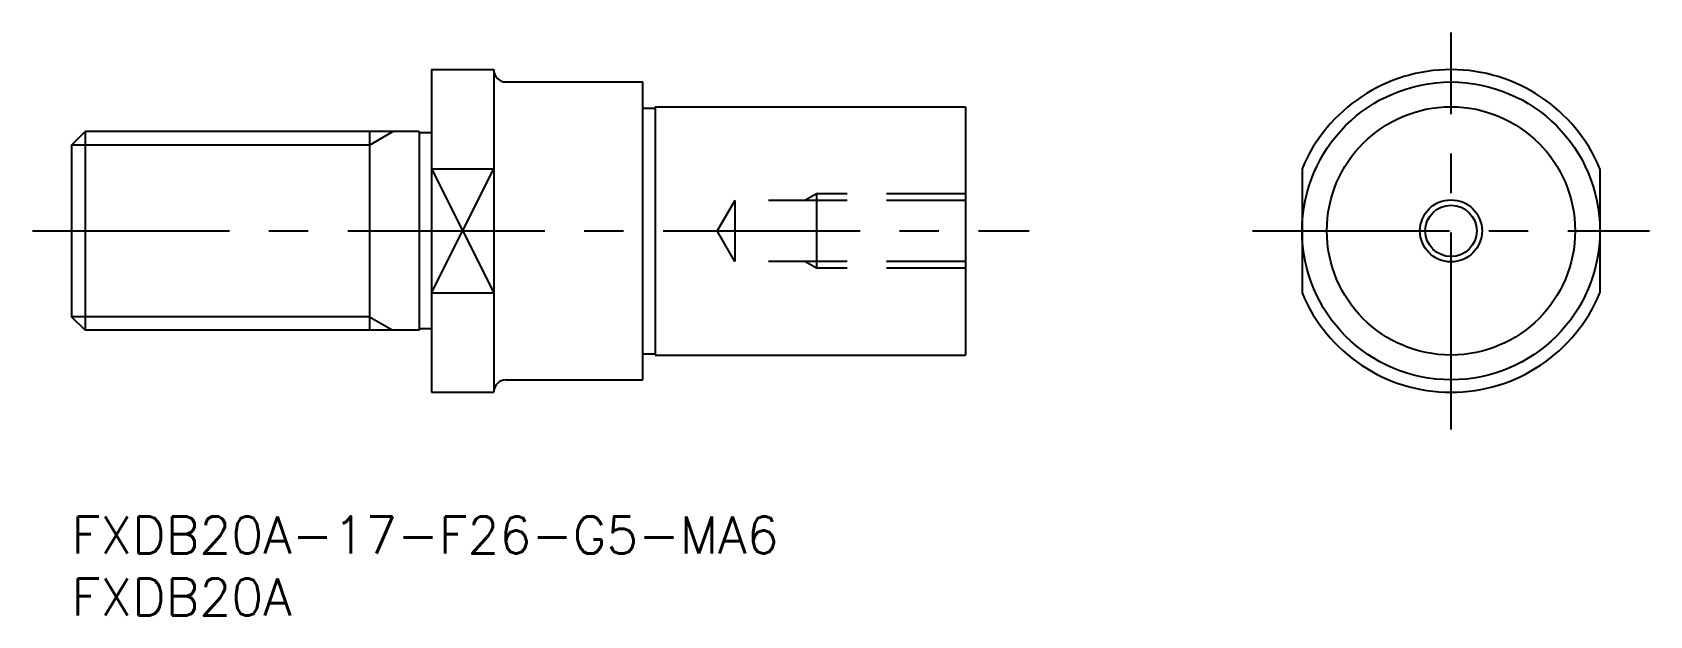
# Model space of a CAD drawing. Extents: x -3 to 127, y -8 to 39.
import ezdxf

# ---------------------------------------------------------------- set-up
doc = ezdxf.new("R2010")
doc.units = 0
doc.header["$LTSCALE"] = 0.5
doc.linetypes.add('CENTER', pattern=[50.8, 31.75, -6.35, 6.35, -6.35])
doc.linetypes.add('DASHED', pattern=[19.05, 12.7, -6.35])
for name, color, linetype in [('MSM_CENTER', 1, 'CENTER'), ('MSM_CONTINUOUS', 7, 'CONTINUOUS'), ('MSM_DASHED', 4, 'DASHED'), ('MSM_NARROW', 5, 'CONTINUOUS'), ('MSM_PART_NUMBER', 7, 'CONTINUOUS')]:
    doc.layers.add(name, color=color, linetype=linetype)
doc.styles.get("Standard").update_dxf_attribs({"font": 'txt.shx', "height": 3, "bigfont": 'bigfont.shx'})

# ---------------------------------------------------------------- blocks, each defined once
blk = doc.blocks.new('*U8')
at = {"layer": 'MSM_PART_NUMBER'}
blk.add_text('FXDB20A-17-F26-G5-MA6', height=3, dxfattribs=at).set_placement((0, -3))
blk = doc.blocks.new('*U9')
at = {"layer": 'MSM_PART_NUMBER'}
blk.add_text('FXDB20A', height=3, dxfattribs=at).set_placement((0, -8))

msp = doc.modelspace()

# ---------------------------------------------------------------- linework, layer by layer
at = {"layer": 'MSM_CENTER'}
for p, q in [((111.11, 7), (111.11, 39)), ((-3.16, 23), (77.13, 23)), ((95.11, 23), (127.11, 23))]:
    msp.add_line(p, q, dxfattribs=at)
at = {"layer": 'MSM_CONTINUOUS'}
for p, q in [((29, 36), (29, 10)), ((29, 36), (34, 36)), ((34, 36), (34, 10)), ((35, 35), (46, 35)), ((46, 11), (46, 35)), ((46, 32.9), (47, 32.9)), ((47, 33), (72, 33)), ((47, 33), (47, 13)), ((72, 33), (72, 13)), ((0, 29.92), (1.08, 31)), ((28, 31), (1.08, 31)), ((1.08, 31), (1.08, 15)), ((24, 31), (24, 15)), ((28, 31), (28, 15)), ((29, 30.9), (28, 30.9)), ((0, 29.92), (0, 16.08)), ((29, 28), (34, 28)), ((99.11, 28), (99.11, 18)), ((123.11, 28), (123.11, 18)), ((29, 18), (34, 18)), ((1.08, 15), (0, 16.08)), ((28, 15), (1.08, 15)), ((29, 15.1), (28, 15.1)), ((46, 13.1), (47, 13.1)), ((47, 13), (72, 13)), ((35, 11), (46, 11)), ((29, 10), (34, 10))]:
    msp.add_line(p, q, dxfattribs=at)
for radius in [12, 10, 2.07]:
    msp.add_circle((111.11, 23), radius, dxfattribs=at)
for centre, radius, start, end in [((35, 36), 1, 180, 270), ((111.11, 23), 13, 22.6199, 157.3801), ((111.11, 23), 13, 202.6199, 337.3801), ((35, 10), 1, 90, 180)]:
    msp.add_arc(centre, radius, start, end, dxfattribs=at)
at = {"layer": 'MSM_DASHED'}
for p, q in [((53.42, 25.46), (52, 23)), ((72, 25.46), (53.42, 25.46)), ((53.42, 25.46), (53.42, 20.54)), ((60, 26), (59.06, 25.46)), ((72, 26), (60, 26)), ((60, 26), (60, 20)), ((53.42, 20.54), (52, 23)), ((72, 20.54), (53.42, 20.54)), ((60, 20), (59.06, 20.54)), ((72, 20), (60, 20))]:
    msp.add_line(p, q, dxfattribs=at)
at = {"layer": 'MSM_NARROW'}
for p, q in [((24, 29.92), (25.87, 31)), ((24, 29.92), (0, 29.92)), ((29, 18), (34, 28)), ((29, 28), (34, 18)), ((24, 16.08), (0, 16.08)), ((24, 16.08), (25.87, 15))]:
    msp.add_line(p, q, dxfattribs=at)
msp.add_circle((111.11, 23), 2.5, dxfattribs=at)

# ---------------------------------------------------------------- block references
at = {"layer": 'MSM_CONTINUOUS'}
for name in ['*U8', '*U9']:
    msp.add_blockref(name, (0, 0), dxfattribs=at)

doc.saveas('drawing.dxf')
